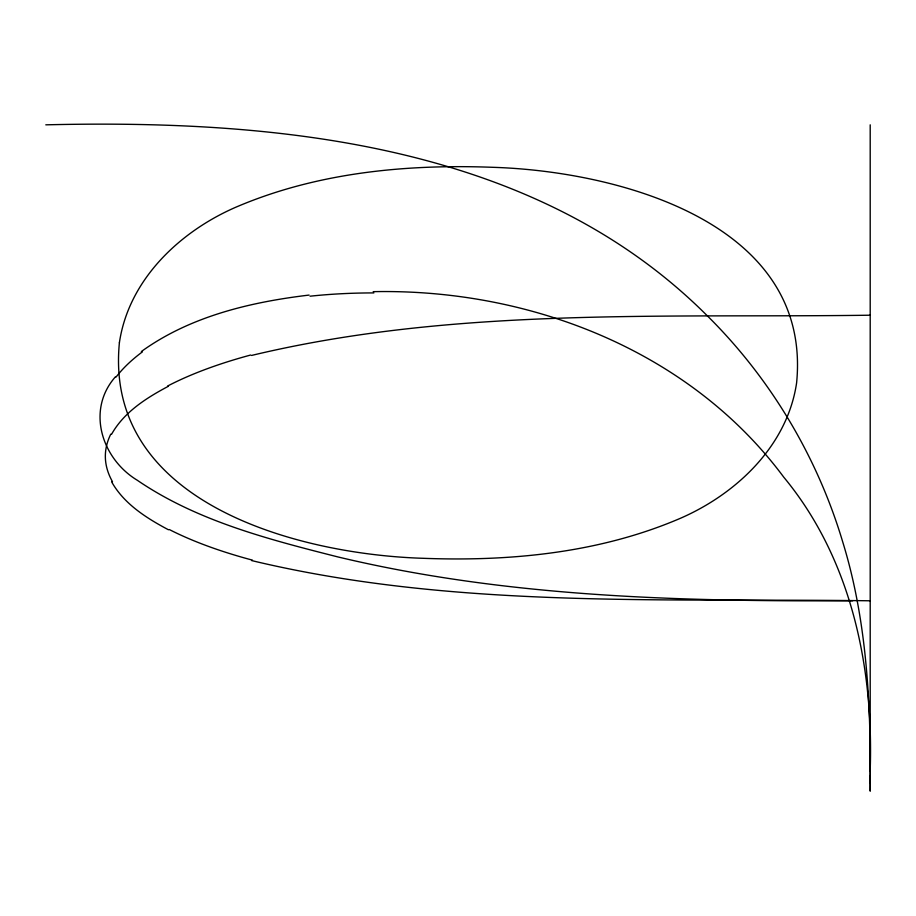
<?xml version="1.0" encoding="UTF-8"?>
<svg xmlns="http://www.w3.org/2000/svg" width="916" height="916" viewBox="0 0 916 916"><rect width="100%" height="100%" fill="white"/><g stroke="black" fill="none" stroke-linecap="round" stroke-linejoin="round"><path stroke-width="1.37" d="M111.603 434.195C124.084 411.982 146.549 397.853 168.464 386.22M115.347 376.911C86.035 410.173 101.813 458.779 137.251 480.236C197.02 521.067 268.594 539.352 337.878 556.928C506.273 597.186 680.348 601.549 852.67 600.782M141.35 351.538C190.036 316.364 250.354 302.074 309.093 295.078M251.568 355.442C453.844 306.94 663.86 318.07 870.2 315.207M45.8 124.828C276.288 119.401 533.959 143.171 706.19 314.703C769.967 377.426 817.267 456.534 842.812 542.226C867.589 622.697 871.024 707.576 870.2 791.172L870.2 124.828M870.2 600.793C663.848 597.942 453.855 609.048 251.568 560.558M373.19 291.666C528.578 288.448 689.21 349.901 783.718 477.121C851.411 558.852 873.692 667.088 870.177 770.928M168.464 529.78C146.549 518.147 124.084 504.018 111.603 481.805M870.189 775.715L870.2 783.432M116.069 377.049A397.441 164.273 4.8 0 1 142.438 351.836M310.066 296.2A397.349 197.444 12.2 0 1 373.877 292.914M167.651 386.014A398.678 141.213 1 0 1 250.663 355.03M112.508 481.736A373.407 130.416 0.3 0 1 110.779 434.15M252.472 560.145A398.678 140.32 -0.8 0 1 169.357 529.562M119.389 342.756C103.714 503.182 298.398 554.501 423.284 558.302C510.418 561.6 599.991 552.932 680.748 518.147C736.762 493.621 787.382 445.623 796.611 382.854C812.286 222.428 617.602 171.109 492.716 167.307C405.582 164.01 316.009 172.677 235.252 207.463C179.238 231.988 128.618 279.987 119.389 342.756"/></g></svg>
